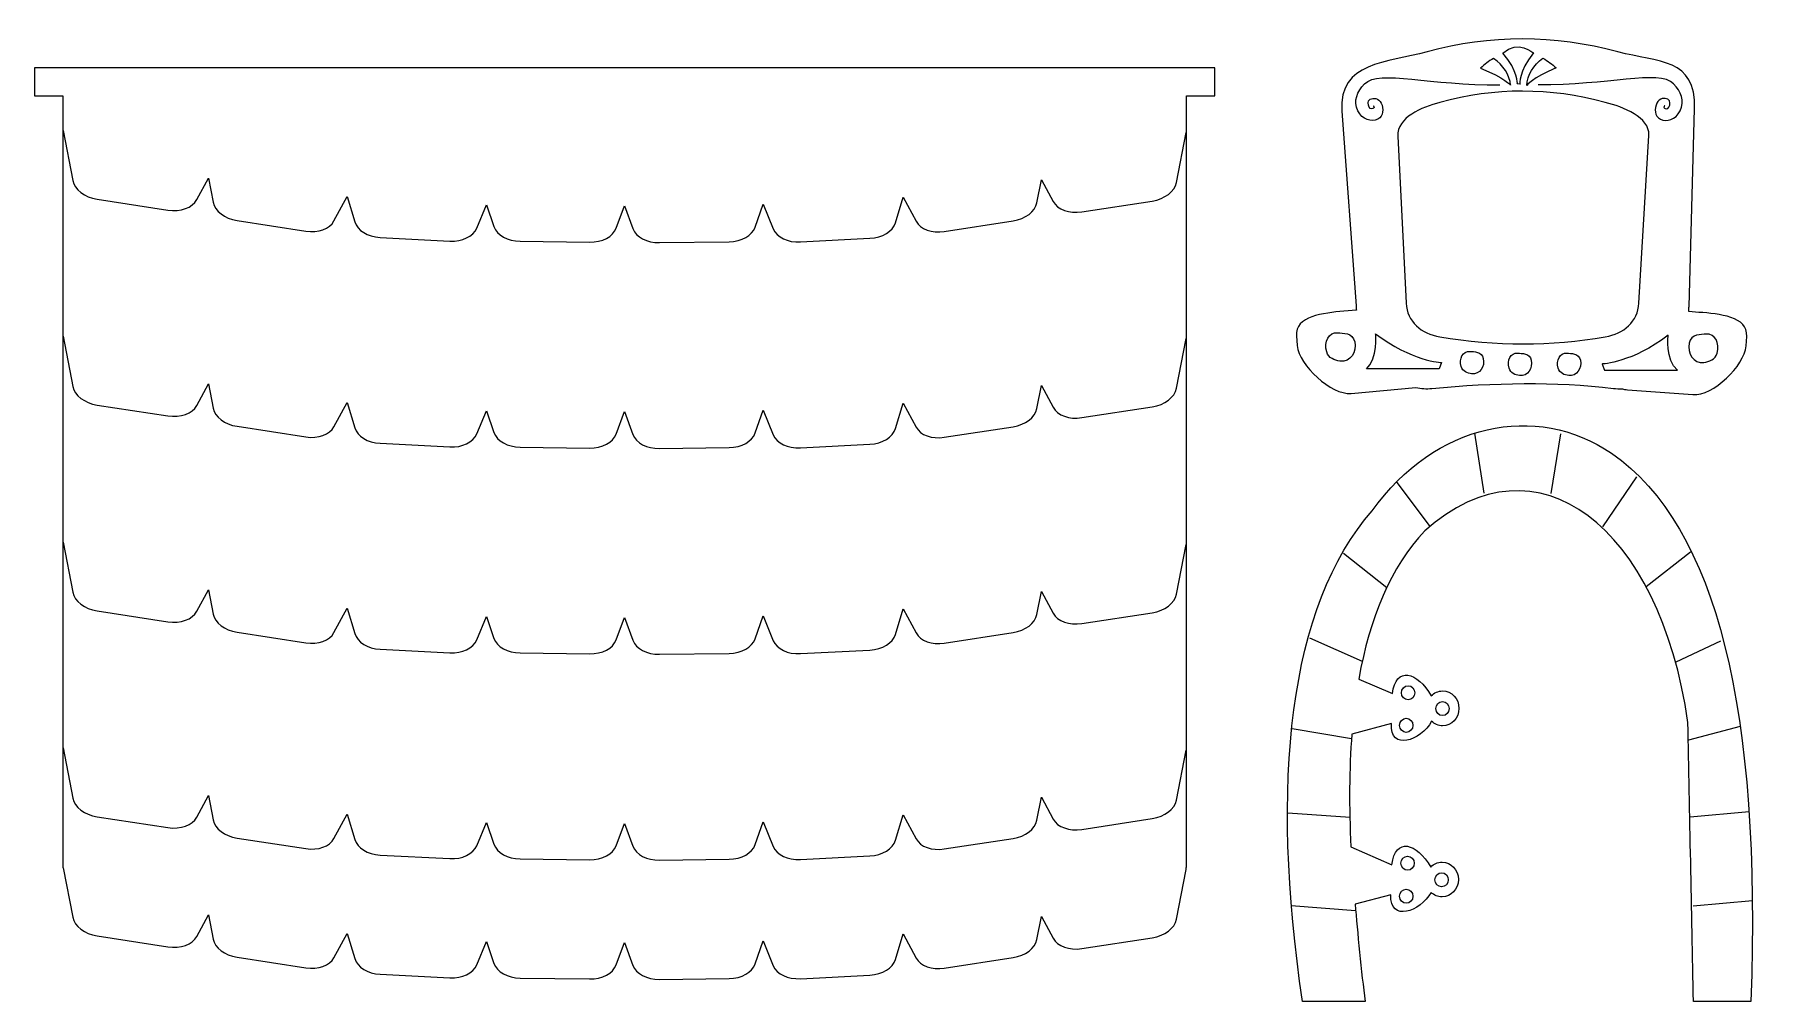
# Model space of a CAD drawing. Header units: centimetres. Extents: x -46.6 to 47.1, y -34.6 to 34.6.
# Drawn here: x 9.96 to 46.83, y -31.41 to -10.76 of the extents above; entities that cross this region are included whole.
import ezdxf

# ---------------------------------------------------------------- set-up
doc = ezdxf.new("R2010")
doc.units = ezdxf.units.CM
doc.header["$MEASUREMENT"] = 0
doc.layers.add('layer 1', color=7, linetype='Continuous')

msp = doc.modelspace()

# ---------------------------------------------------------------- linework, layer by layer
at = {"layer": 'layer 1', "color": 5, "lineweight": 9}
for centre, ratio in [((39.28694, -24.81519), 0.94820691), ((40.02152, -25.15401), 0.94820691), ((39.24815, -25.51097), 0.94827356), ((39.27662, -28.45438), 0.94820691), ((40.00344, -28.80872), 0.94820691), ((39.24818, -29.16048), 0.94820691)]:
    msp.add_ellipse(centre, major_axis=(0, 0.15002), ratio=ratio, dxfattribs=at)
at = {"layer": 'layer 1', "lineweight": 9}
for points, knots in [([(39.69082, -11.13164), (41.0442, -10.76118), (42.41136, -10.7661), (43.7653, -11.13046), (43.7653, -11.13046), (44.6333, -11.36404), (45.43514, -11.25904), (45.40444, -12.34432), (45.40444, -12.34432), (45.40444, -12.34432), (45.28494, -16.5648), (45.28494, -16.5648), (45.28494, -16.5648), (45.28388, -16.60218), (45.28162, -16.6395), (45.2784, -16.67676), (45.2784, -16.67676), (45.2784, -16.67676), (45.4966, -16.69298), (45.4966, -16.69298), (45.4966, -16.69298), (45.9234, -16.72474), (46.5485, -16.77898), (46.51676, -17.20582), (46.51676, -17.20582), (46.51676, -17.20582), (46.50158, -17.41004), (46.50158, -17.41004), (46.50158, -17.41004), (46.46984, -17.83688), (45.79276, -18.48106), (45.366, -18.44932), (45.366, -18.44932), (45.366, -18.44932), (43.97466, -18.34586), (43.97466, -18.34586), (43.97466, -18.34586), (43.9253, -18.3422), (43.88834, -18.3347), (43.86136, -18.32372), (43.86136, -18.32372), (43.79824, -18.32684), (43.73404, -18.32478), (43.66894, -18.31692), (43.66894, -18.31692), (42.42352, -18.1664), (41.12036, -18.19278), (39.79426, -18.3174), (39.79426, -18.3174), (39.67672, -18.32844), (39.56294, -18.32172), (39.45372, -18.29982), (39.45372, -18.29982), (39.45372, -18.29982), (38.07092, -18.42318), (38.07092, -18.42318), (38.07092, -18.42318), (37.64466, -18.4612), (36.95816, -17.82708), (36.92012, -17.40074), (36.92012, -17.40074), (36.92012, -17.40074), (36.90194, -17.19678), (36.90194, -17.19678), (36.90194, -17.19678), (36.8639, -16.77044), (37.48812, -16.707), (37.91444, -16.66896), (37.91444, -16.66896), (37.91444, -16.66896), (38.18326, -16.64498), (38.18326, -16.64498), (38.18326, -16.64498), (38.1799, -16.61518), (38.17714, -16.5853), (38.17498, -16.55538), (38.17498, -16.55538), (38.17498, -16.55538), (37.87548, -12.3952), (37.87548, -12.3952), (37.87548, -12.3952), (37.79944, -11.33856), (38.83176, -11.36676), (39.69082, -11.13164)], [0, 0, 0, 0, 0.04545455, 0.04545455, 0.04545455, 0.04545455, 0.09090909, 0.09090909, 0.09090909, 0.09090909, 0.13636364, 0.13636364, 0.13636364, 0.13636364, 0.18181818, 0.18181818, 0.18181818, 0.18181818, 0.22727273, 0.22727273, 0.22727273, 0.22727273, 0.27272727, 0.27272727, 0.27272727, 0.27272727, 0.31818182, 0.31818182, 0.31818182, 0.31818182, 0.36363636, 0.36363636, 0.36363636, 0.36363636, 0.40909091, 0.40909091, 0.40909091, 0.40909091, 0.45454545, 0.45454545, 0.45454545, 0.45454545, 0.5, 0.5, 0.5, 0.5, 0.54545455, 0.54545455, 0.54545455, 0.54545455, 0.59090909, 0.59090909, 0.59090909, 0.59090909, 0.63636364, 0.63636364, 0.63636364, 0.63636364, 0.68181818, 0.68181818, 0.68181818, 0.68181818, 0.72727273, 0.72727273, 0.72727273, 0.72727273, 0.77272727, 0.77272727, 0.77272727, 0.77272727, 0.81818182, 0.81818182, 0.81818182, 0.81818182, 0.86363636, 0.86363636, 0.86363636, 0.86363636, 0.90909091, 0.90909091, 0.90909091, 0.90909091, 1, 1, 1, 1]), ([(39.96308, -12.20978), (41.14116, -11.88728), (42.31926, -11.8927), (43.49732, -12.20978), (43.49732, -12.20978), (43.87914, -12.31252), (44.44894, -12.51874), (44.42584, -12.91372), (44.42584, -12.91372), (44.42584, -12.91372), (44.21616, -16.497), (44.21616, -16.497), (44.21616, -16.497), (44.19308, -16.892), (43.88754, -17.15058), (43.49732, -17.21654), (43.49732, -17.21654), (42.33902, -17.41236), (41.16128, -17.41574), (39.96308, -17.21654), (39.96308, -17.21654), (39.5727, -17.15166), (39.26414, -16.89222), (39.24426, -16.497), (39.24426, -16.497), (39.24426, -16.497), (39.06454, -12.92934), (39.06454, -12.92934), (39.06454, -12.92934), (39.0447, -12.53412), (39.58174, -12.31414), (39.96308, -12.20978)], [0, 0, 0, 0, 0.11111111, 0.11111111, 0.11111111, 0.11111111, 0.22222222, 0.22222222, 0.22222222, 0.22222222, 0.33333333, 0.33333333, 0.33333333, 0.33333333, 0.44444444, 0.44444444, 0.44444444, 0.44444444, 0.55555556, 0.55555556, 0.55555556, 0.55555556, 0.66666667, 0.66666667, 0.66666667, 0.66666667, 0.77777778, 0.77777778, 0.77777778, 0.77777778, 1, 1, 1, 1]), ([(37.0333, -31.40623), (37.0333, -31.40623), (38.37216, -31.40622), (38.37216, -31.40622), (38.37216, -31.40622), (38.2865, -30.79822), (38.20732, -29.90183), (38.15426, -29.32915), (38.15426, -29.32915), (38.15426, -29.32915), (38.91879, -29.12796), (38.91879, -29.12796), (38.91879, -29.12796), (38.88826, -29.71998), (39.54851, -29.496), (39.77686, -29.07652), (39.77686, -29.07652), (39.83902, -29.13738), (39.92188, -29.17452), (40.01288, -29.17452), (40.01288, -29.17452), (40.20572, -29.17452), (40.36206, -29.00776), (40.36206, -28.80206), (40.36206, -28.80206), (40.36206, -28.59636), (40.20572, -28.4296), (40.01288, -28.4296), (40.01288, -28.4296), (39.91802, -28.4296), (39.832, -28.46998), (39.76906, -28.53547), (39.76906, -28.53547), (39.47468, -28.0186), (39.01376, -27.89062), (38.93948, -28.48652), (38.93948, -28.48652), (38.93948, -28.48652), (38.06655, -28.10734), (38.06655, -28.10734), (38.06655, -28.10734), (38.02434, -27.25062), (38.02864, -26.44422), (38.08729, -25.69666), (38.08729, -25.69666), (38.08729, -25.69666), (38.93, -25.4749), (38.93, -25.4749), (38.93, -25.4749), (38.89948, -26.0669), (39.55972, -25.84292), (39.78808, -25.42346), (39.78808, -25.42346), (39.85025, -25.4843), (39.93308, -25.52144), (40.0241, -25.52144), (40.0241, -25.52144), (40.21694, -25.52144), (40.37326, -25.35468), (40.37326, -25.14897), (40.37326, -25.14897), (40.37326, -24.94327), (40.21694, -24.77654), (40.0241, -24.77654), (40.0241, -24.77654), (39.92924, -24.77654), (39.8432, -24.8169), (39.78028, -24.8824), (39.78028, -24.8824), (39.4859, -24.36554), (39.02499, -24.23756), (38.95071, -24.83344), (38.95071, -24.83344), (38.95071, -24.83344), (38.23381, -24.52206), (38.23381, -24.52206), (38.23381, -24.52206), (38.46614, -23.211), (38.91632, -22.13575), (39.6407, -21.35744), (39.6407, -21.35744), (42.04017, -19.22208), (44.66798, -21.27375), (45.26097, -25.44836), (45.26097, -25.44836), (45.29746, -27.35745), (45.34277, -29.49716), (45.37926, -31.40626), (45.37926, -31.40626), (45.78832, -31.40623), (46.19736, -31.40623), (46.60642, -31.40622), (46.60642, -31.40622), (46.83125, -25.23438), (45.89364, -21.27097), (43.63236, -19.70245), (43.63236, -19.70245), (42.0232, -18.60364), (39.8524, -19.05332), (38.52304, -20.92974), (38.52304, -20.92974), (36.73674, -22.95056), (36.3379, -26.75727), (37.0333, -31.40623)], [0, 0, 0, 0, 0.03703704, 0.03703704, 0.03703704, 0.03703704, 0.07407407, 0.07407407, 0.07407407, 0.07407407, 0.11111111, 0.11111111, 0.11111111, 0.11111111, 0.14814815, 0.14814815, 0.14814815, 0.14814815, 0.18518519, 0.18518519, 0.18518519, 0.18518519, 0.22222222, 0.22222222, 0.22222222, 0.22222222, 0.25925926, 0.25925926, 0.25925926, 0.25925926, 0.2962963, 0.2962963, 0.2962963, 0.2962963, 0.33333333, 0.33333333, 0.33333333, 0.33333333, 0.37037037, 0.37037037, 0.37037037, 0.37037037, 0.40740741, 0.40740741, 0.40740741, 0.40740741, 0.44444444, 0.44444444, 0.44444444, 0.44444444, 0.48148148, 0.48148148, 0.48148148, 0.48148148, 0.51851852, 0.51851852, 0.51851852, 0.51851852, 0.55555556, 0.55555556, 0.55555556, 0.55555556, 0.59259259, 0.59259259, 0.59259259, 0.59259259, 0.62962963, 0.62962963, 0.62962963, 0.62962963, 0.66666667, 0.66666667, 0.66666667, 0.66666667, 0.7037037, 0.7037037, 0.7037037, 0.7037037, 0.74074074, 0.74074074, 0.74074074, 0.74074074, 0.77777778, 0.77777778, 0.77777778, 0.77777778, 0.81481481, 0.81481481, 0.81481481, 0.81481481, 0.85185185, 0.85185185, 0.85185185, 0.85185185, 0.88888889, 0.88888889, 0.88888889, 0.88888889, 0.92592593, 0.92592593, 0.92592593, 0.92592593, 1, 1, 1, 1])]:
    msp.add_open_spline(points, degree=3, knots=knots, dxfattribs=at)
at = {"layer": 'layer 1', "color": 5, "lineweight": 9}
for points, knots in [([(41.3103, -11.156), (41.64193, -11.54941), (41.61876, -11.81078), (41.61876, -11.81078), (41.61876, -11.81078), (41.61876, -11.81078), (41.67604, -11.81766), (41.67604, -11.81766), (41.67604, -11.81766), (41.67604, -11.81766), (41.64314, -11.55432), (41.96174, -11.1545), (41.96174, -11.1545), (41.96167, -11.15445), (41.63441, -10.86168), (41.3103, -11.156)], [0, 0, 0, 0, 0.2, 0.2, 0.2, 0.2, 0.4, 0.4, 0.4, 0.4, 0.6, 0.6, 0.6, 0.6, 1, 1, 1, 1]), ([(40.83457, -11.47806), (40.92307, -11.40568), (41.00291, -11.32648), (41.11235, -11.27065), (41.11235, -11.27065), (41.31983, -11.40998), (41.45399, -11.63296), (41.47621, -11.84441), (41.47621, -11.84441), (41.47615, -11.84436), (41.35441, -11.69029), (40.83457, -11.47806)], [0, 0, 0, 0, 0.25, 0.25, 0.25, 0.25, 0.5, 0.5, 0.5, 0.5, 1, 1, 1, 1]), ([(42.44895, -11.46973), (42.35796, -11.39901), (42.27551, -11.32156), (42.16445, -11.26786), (42.16445, -11.26786), (41.9614, -11.41112), (41.83484, -11.63669), (41.81966, -11.8486), (41.81966, -11.8486), (41.81966, -11.8486), (41.93636, -11.69205), (42.44895, -11.46973)], [0, 0, 0, 0, 0.25, 0.25, 0.25, 0.25, 0.5, 0.5, 0.5, 0.5, 1, 1, 1, 1]), ([(38.5432, -12.2834), (38.53985, -12.27638), (38.58477, -12.31837), (38.55177, -12.33425), (38.55177, -12.33425), (38.53512, -12.34222), (38.48346, -12.37179), (38.45496, -12.31246), (38.45496, -12.31246), (38.43291, -12.26656), (38.40894, -12.1763), (38.48048, -12.14193), (38.48048, -12.14193), (38.54561, -12.11064), (38.6568, -12.1131), (38.71193, -12.22786), (38.71193, -12.22786), (38.76676, -12.34199), (38.7655, -12.50652), (38.63825, -12.56766), (38.63825, -12.56766), (38.50455, -12.63188), (38.30916, -12.58417), (38.21636, -12.391), (38.21636, -12.391), (38.11517, -12.18037), (38.19773, -11.97465), (38.35814, -11.81181), (38.35814, -11.81181), (38.66691, -11.49839), (39.77308, -11.85378), (41.24553, -11.83527)], [0, 0, 0, 0, 0.11111111, 0.11111111, 0.11111111, 0.11111111, 0.22222222, 0.22222222, 0.22222222, 0.22222222, 0.33333333, 0.33333333, 0.33333333, 0.33333333, 0.44444444, 0.44444444, 0.44444444, 0.44444444, 0.55555556, 0.55555556, 0.55555556, 0.55555556, 0.66666667, 0.66666667, 0.66666667, 0.66666667, 0.77777778, 0.77777778, 0.77777778, 0.77777778, 1, 1, 1, 1]), ([(44.76784, -12.2834), (44.77119, -12.27638), (44.72628, -12.31837), (44.75928, -12.33425), (44.75928, -12.33425), (44.77592, -12.34222), (44.82758, -12.37179), (44.85608, -12.31246), (44.85608, -12.31246), (44.87813, -12.26656), (44.9021, -12.1763), (44.83057, -12.14193), (44.83057, -12.14193), (44.76543, -12.11064), (44.65424, -12.1131), (44.59911, -12.22786), (44.59911, -12.22786), (44.54428, -12.34199), (44.54554, -12.50652), (44.6728, -12.56766), (44.6728, -12.56766), (44.80649, -12.63188), (45.00188, -12.58417), (45.09468, -12.391), (45.09468, -12.391), (45.19587, -12.18037), (45.11331, -11.97465), (44.9529, -11.81181), (44.9529, -11.81181), (44.64413, -11.49839), (43.53797, -11.85378), (42.06551, -11.83527)], [0, 0, 0, 0, 0.11111111, 0.11111111, 0.11111111, 0.11111111, 0.22222222, 0.22222222, 0.22222222, 0.22222222, 0.33333333, 0.33333333, 0.33333333, 0.33333333, 0.44444444, 0.44444444, 0.44444444, 0.44444444, 0.55555556, 0.55555556, 0.55555556, 0.55555556, 0.66666667, 0.66666667, 0.66666667, 0.66666667, 0.77777778, 0.77777778, 0.77777778, 0.77777778, 1, 1, 1, 1]), ([(10.57232, -12.80866), (10.57232, -12.80866), (10.77854, -13.8779), (10.77854, -13.8779), (10.77854, -13.8779), (10.8161, -14.07266), (11.0278, -14.23382), (11.30142, -14.27596), (11.30142, -14.27596), (11.30142, -14.27596), (12.80798, -14.50802), (12.80798, -14.50802), (12.80798, -14.50802), (13.0816, -14.55016), (13.33196, -14.4602), (13.42642, -14.28576), (13.42642, -14.28576), (13.42642, -14.28576), (13.6752, -13.82624), (13.6752, -13.82624), (13.6752, -13.82624), (13.6752, -13.82624), (13.77492, -14.34326), (13.77492, -14.34326), (13.77492, -14.34326), (13.8115, -14.53296), (14.01768, -14.68992), (14.28418, -14.73096), (14.28418, -14.73096), (14.28418, -14.73096), (15.75154, -14.957), (15.75154, -14.957), (15.75154, -14.957), (16.01804, -14.99804), (16.26186, -14.91042), (16.35386, -14.74054), (16.35386, -14.74054), (16.35386, -14.74054), (16.63486, -14.2215), (16.63486, -14.2215), (16.63486, -14.2215), (16.63486, -14.2215), (16.79656, -14.75986), (16.79656, -14.75986), (16.79656, -14.75986), (16.85212, -14.9449), (17.07312, -15.0802), (17.3424, -15.09412), (17.3424, -15.09412), (17.3424, -15.09412), (18.82508, -15.17068), (18.82508, -15.17068), (18.82508, -15.17068), (19.09438, -15.18458), (19.3281, -15.07278), (19.40246, -14.89444), (19.40246, -14.89444), (19.40246, -14.89444), (19.60974, -14.39726), (19.60974, -14.39726), (19.60974, -14.39726), (19.60974, -14.39726), (19.76962, -14.86286), (19.76962, -14.86286), (19.76962, -14.86286), (19.83236, -15.04558), (20.05846, -15.17218), (20.32808, -15.17556), (20.32808, -15.17556), (20.32808, -15.17556), (21.81262, -15.19424), (21.81262, -15.19424), (21.81262, -15.19424), (22.08226, -15.19762), (22.31144, -15.07678), (22.37878, -14.8957), (22.37878, -14.8957), (22.37878, -14.8957), (22.55642, -14.41796), (22.55642, -14.41796), (22.55642, -14.41796), (22.55642, -14.41796), (22.73756, -14.90522), (22.73756, -14.90522), (22.73756, -14.90522), (22.80492, -15.0863), (23.0341, -15.20714), (23.30374, -15.20376), (23.30374, -15.20376), (23.30374, -15.20376), (24.78828, -15.18508), (24.78828, -15.18508), (24.78828, -15.18508), (25.0579, -15.1817), (25.28402, -15.0551), (25.34674, -14.87238), (25.34674, -14.87238), (25.34674, -14.87238), (25.51432, -14.38438), (25.51432, -14.38438), (25.51432, -14.38438), (25.51432, -14.38438), (25.73454, -14.91258), (25.73454, -14.91258), (25.73454, -14.91258), (25.80888, -15.09092), (26.04262, -15.20272), (26.3119, -15.18882), (26.3119, -15.18882), (26.3119, -15.18882), (27.79456, -15.11224), (27.79456, -15.11224), (27.79456, -15.11224), (28.06388, -15.09836), (28.28486, -14.96302), (28.34044, -14.778), (28.34044, -14.778), (28.34044, -14.778), (28.50404, -14.23322), (28.50404, -14.23322), (28.50404, -14.23322), (28.50404, -14.23322), (28.7831, -14.74866), (28.7831, -14.74866), (28.7831, -14.74866), (28.87512, -14.91858), (29.11892, -15.00618), (29.38544, -14.96514), (29.38544, -14.96514), (29.38544, -14.96514), (30.8528, -14.73912), (30.8528, -14.73912), (30.8528, -14.73912), (31.1193, -14.69806), (31.32548, -14.5411), (31.36208, -14.3514), (31.36208, -14.3514), (31.36208, -14.3514), (31.45654, -13.86158), (31.45654, -13.86158), (31.45654, -13.86158), (31.45654, -13.86158), (31.70752, -14.32518), (31.70752, -14.32518), (31.70752, -14.32518), (31.80146, -14.49866), (32.05046, -14.58812), (32.32256, -14.5462), (32.32256, -14.5462), (32.32256, -14.5462), (33.82092, -14.31542), (33.82092, -14.31542), (33.82092, -14.31542), (34.09304, -14.27348), (34.30358, -14.11324), (34.34092, -13.91954), (34.34092, -13.91954), (34.34092, -13.91954), (34.546, -12.85614), (34.546, -12.85614)], [0, 0, 0, 0, 0.02439024, 0.02439024, 0.02439024, 0.02439024, 0.04878049, 0.04878049, 0.04878049, 0.04878049, 0.07317073, 0.07317073, 0.07317073, 0.07317073, 0.09756098, 0.09756098, 0.09756098, 0.09756098, 0.12195122, 0.12195122, 0.12195122, 0.12195122, 0.14634146, 0.14634146, 0.14634146, 0.14634146, 0.17073171, 0.17073171, 0.17073171, 0.17073171, 0.19512195, 0.19512195, 0.19512195, 0.19512195, 0.2195122, 0.2195122, 0.2195122, 0.2195122, 0.24390244, 0.24390244, 0.24390244, 0.24390244, 0.26829268, 0.26829268, 0.26829268, 0.26829268, 0.29268293, 0.29268293, 0.29268293, 0.29268293, 0.31707317, 0.31707317, 0.31707317, 0.31707317, 0.34146341, 0.34146341, 0.34146341, 0.34146341, 0.36585366, 0.36585366, 0.36585366, 0.36585366, 0.3902439, 0.3902439, 0.3902439, 0.3902439, 0.41463415, 0.41463415, 0.41463415, 0.41463415, 0.43902439, 0.43902439, 0.43902439, 0.43902439, 0.46341463, 0.46341463, 0.46341463, 0.46341463, 0.48780488, 0.48780488, 0.48780488, 0.48780488, 0.51219512, 0.51219512, 0.51219512, 0.51219512, 0.53658537, 0.53658537, 0.53658537, 0.53658537, 0.56097561, 0.56097561, 0.56097561, 0.56097561, 0.58536585, 0.58536585, 0.58536585, 0.58536585, 0.6097561, 0.6097561, 0.6097561, 0.6097561, 0.63414634, 0.63414634, 0.63414634, 0.63414634, 0.65853659, 0.65853659, 0.65853659, 0.65853659, 0.68292683, 0.68292683, 0.68292683, 0.68292683, 0.70731707, 0.70731707, 0.70731707, 0.70731707, 0.73170732, 0.73170732, 0.73170732, 0.73170732, 0.75609756, 0.75609756, 0.75609756, 0.75609756, 0.7804878, 0.7804878, 0.7804878, 0.7804878, 0.80487805, 0.80487805, 0.80487805, 0.80487805, 0.82926829, 0.82926829, 0.82926829, 0.82926829, 0.85365854, 0.85365854, 0.85365854, 0.85365854, 0.87804878, 0.87804878, 0.87804878, 0.87804878, 0.90243902, 0.90243902, 0.90243902, 0.90243902, 0.92682927, 0.92682927, 0.92682927, 0.92682927, 0.95121951, 0.95121951, 0.95121951, 0.95121951, 1, 1, 1, 1]), ([(10.57232, -17.20384), (10.57232, -17.20384), (10.77854, -18.27308), (10.77854, -18.27308), (10.77854, -18.27308), (10.8161, -18.46784), (11.0278, -18.629), (11.30142, -18.67114), (11.30142, -18.67114), (11.30142, -18.67114), (12.80798, -18.9032), (12.80798, -18.9032), (12.80798, -18.9032), (13.0816, -18.94534), (13.33196, -18.85538), (13.42642, -18.68094), (13.42642, -18.68094), (13.42642, -18.68094), (13.6752, -18.22142), (13.6752, -18.22142), (13.6752, -18.22142), (13.6752, -18.22142), (13.77492, -18.73844), (13.77492, -18.73844), (13.77492, -18.73844), (13.8115, -18.92814), (14.01768, -19.0851), (14.28418, -19.12614), (14.28418, -19.12614), (14.28418, -19.12614), (15.75154, -19.35218), (15.75154, -19.35218), (15.75154, -19.35218), (16.01804, -19.39322), (16.26186, -19.3056), (16.35386, -19.13572), (16.35386, -19.13572), (16.35386, -19.13572), (16.63486, -18.61668), (16.63486, -18.61668), (16.63486, -18.61668), (16.63486, -18.61668), (16.79656, -19.15504), (16.79656, -19.15504), (16.79656, -19.15504), (16.85212, -19.34008), (17.07312, -19.47538), (17.3424, -19.4893), (17.3424, -19.4893), (17.3424, -19.4893), (18.82508, -19.56586), (18.82508, -19.56586), (18.82508, -19.56586), (19.09438, -19.57976), (19.3281, -19.46796), (19.40246, -19.28962), (19.40246, -19.28962), (19.40246, -19.28962), (19.60974, -18.79244), (19.60974, -18.79244), (19.60974, -18.79244), (19.60974, -18.79244), (19.76962, -19.25804), (19.76962, -19.25804), (19.76962, -19.25804), (19.83236, -19.44076), (20.05846, -19.56736), (20.32808, -19.57074), (20.32808, -19.57074), (20.32808, -19.57074), (21.81262, -19.58942), (21.81262, -19.58942), (21.81262, -19.58942), (22.08226, -19.5928), (22.31144, -19.47196), (22.37878, -19.29088), (22.37878, -19.29088), (22.37878, -19.29088), (22.55642, -18.81314), (22.55642, -18.81314), (22.55642, -18.81314), (22.55642, -18.81314), (22.73756, -19.3004), (22.73756, -19.3004), (22.73756, -19.3004), (22.80492, -19.48148), (23.0341, -19.60232), (23.30374, -19.59894), (23.30374, -19.59894), (23.30374, -19.59894), (24.78828, -19.58026), (24.78828, -19.58026), (24.78828, -19.58026), (25.0579, -19.57688), (25.28402, -19.45028), (25.34674, -19.26756), (25.34674, -19.26756), (25.34674, -19.26756), (25.51432, -18.77956), (25.51432, -18.77956), (25.51432, -18.77956), (25.51432, -18.77956), (25.73454, -19.30776), (25.73454, -19.30776), (25.73454, -19.30776), (25.80888, -19.4861), (26.04262, -19.5979), (26.3119, -19.584), (26.3119, -19.584), (26.3119, -19.584), (27.79456, -19.50742), (27.79456, -19.50742), (27.79456, -19.50742), (28.06388, -19.49354), (28.28486, -19.3582), (28.34044, -19.17318), (28.34044, -19.17318), (28.34044, -19.17318), (28.50404, -18.6284), (28.50404, -18.6284), (28.50404, -18.6284), (28.50404, -18.6284), (28.7831, -19.14384), (28.7831, -19.14384), (28.7831, -19.14384), (28.87512, -19.31376), (29.11892, -19.40136), (29.38544, -19.36032), (29.38544, -19.36032), (29.38544, -19.36032), (30.8528, -19.1343), (30.8528, -19.1343), (30.8528, -19.1343), (31.1193, -19.09324), (31.32548, -18.93628), (31.36208, -18.74658), (31.36208, -18.74658), (31.36208, -18.74658), (31.45654, -18.25676), (31.45654, -18.25676), (31.45654, -18.25676), (31.45654, -18.25676), (31.70752, -18.72036), (31.70752, -18.72036), (31.70752, -18.72036), (31.80146, -18.89384), (32.05046, -18.9833), (32.32256, -18.94138), (32.32256, -18.94138), (32.32256, -18.94138), (33.82092, -18.7106), (33.82092, -18.7106), (33.82092, -18.7106), (34.09304, -18.66866), (34.30358, -18.50842), (34.34092, -18.31472), (34.34092, -18.31472), (34.34092, -18.31472), (34.546, -17.25132), (34.546, -17.25132)], [0, 0, 0, 0, 0.02439024, 0.02439024, 0.02439024, 0.02439024, 0.04878049, 0.04878049, 0.04878049, 0.04878049, 0.07317073, 0.07317073, 0.07317073, 0.07317073, 0.09756098, 0.09756098, 0.09756098, 0.09756098, 0.12195122, 0.12195122, 0.12195122, 0.12195122, 0.14634146, 0.14634146, 0.14634146, 0.14634146, 0.17073171, 0.17073171, 0.17073171, 0.17073171, 0.19512195, 0.19512195, 0.19512195, 0.19512195, 0.2195122, 0.2195122, 0.2195122, 0.2195122, 0.24390244, 0.24390244, 0.24390244, 0.24390244, 0.26829268, 0.26829268, 0.26829268, 0.26829268, 0.29268293, 0.29268293, 0.29268293, 0.29268293, 0.31707317, 0.31707317, 0.31707317, 0.31707317, 0.34146341, 0.34146341, 0.34146341, 0.34146341, 0.36585366, 0.36585366, 0.36585366, 0.36585366, 0.3902439, 0.3902439, 0.3902439, 0.3902439, 0.41463415, 0.41463415, 0.41463415, 0.41463415, 0.43902439, 0.43902439, 0.43902439, 0.43902439, 0.46341463, 0.46341463, 0.46341463, 0.46341463, 0.48780488, 0.48780488, 0.48780488, 0.48780488, 0.51219512, 0.51219512, 0.51219512, 0.51219512, 0.53658537, 0.53658537, 0.53658537, 0.53658537, 0.56097561, 0.56097561, 0.56097561, 0.56097561, 0.58536585, 0.58536585, 0.58536585, 0.58536585, 0.6097561, 0.6097561, 0.6097561, 0.6097561, 0.63414634, 0.63414634, 0.63414634, 0.63414634, 0.65853659, 0.65853659, 0.65853659, 0.65853659, 0.68292683, 0.68292683, 0.68292683, 0.68292683, 0.70731707, 0.70731707, 0.70731707, 0.70731707, 0.73170732, 0.73170732, 0.73170732, 0.73170732, 0.75609756, 0.75609756, 0.75609756, 0.75609756, 0.7804878, 0.7804878, 0.7804878, 0.7804878, 0.80487805, 0.80487805, 0.80487805, 0.80487805, 0.82926829, 0.82926829, 0.82926829, 0.82926829, 0.85365854, 0.85365854, 0.85365854, 0.85365854, 0.87804878, 0.87804878, 0.87804878, 0.87804878, 0.90243902, 0.90243902, 0.90243902, 0.90243902, 0.92682927, 0.92682927, 0.92682927, 0.92682927, 0.95121951, 0.95121951, 0.95121951, 0.95121951, 1, 1, 1, 1]), ([(37.83286, -17.73366), (38.05762, -17.75951), (38.19399, -17.54051), (38.14743, -17.31959), (38.14743, -17.31959), (38.10568, -17.12369), (37.89445, -17.13739), (37.78262, -17.12774), (37.78262, -17.12774), (37.59534, -17.11188), (37.48635, -17.32442), (37.54891, -17.53478), (37.54891, -17.53478), (37.58925, -17.67196), (37.71895, -17.72031), (37.83286, -17.73366)], [0, 0, 0, 0, 0.2, 0.2, 0.2, 0.2, 0.4, 0.4, 0.4, 0.4, 0.6, 0.6, 0.6, 0.6, 1, 1, 1, 1]), ([(40.00231, -17.76634), (40.00231, -17.76634), (39.35551, -17.73716), (38.5935, -17.15023), (38.5935, -17.15023), (38.59329, -17.15036), (38.6545, -17.67557), (38.39751, -17.90121), (38.39751, -17.90121), (38.39751, -17.90121), (39.95114, -17.89741), (39.95114, -17.89741), (39.95114, -17.89741), (39.95114, -17.89741), (40.00231, -17.76634), (40.00231, -17.76634)], [0, 0, 0, 0, 0.2, 0.2, 0.2, 0.2, 0.4, 0.4, 0.4, 0.4, 0.6, 0.6, 0.6, 0.6, 1, 1, 1, 1]), ([(43.43219, -17.7958), (43.43219, -17.7958), (44.07899, -17.76662), (44.841, -17.17969), (44.841, -17.17969), (44.84121, -17.17982), (44.78001, -17.70503), (45.037, -17.93067), (45.037, -17.93067), (45.037, -17.93067), (43.48336, -17.92687), (43.48336, -17.92687), (43.48336, -17.92687), (43.48336, -17.92687), (43.43219, -17.7958), (43.43219, -17.7958)], [0, 0, 0, 0, 0.2, 0.2, 0.2, 0.2, 0.4, 0.4, 0.4, 0.4, 0.6, 0.6, 0.6, 0.6, 1, 1, 1, 1]), ([(45.60164, -17.76312), (45.37689, -17.78897), (45.24051, -17.56997), (45.28707, -17.34905), (45.28707, -17.34905), (45.32882, -17.15315), (45.54005, -17.16685), (45.65188, -17.1572), (45.65188, -17.1572), (45.83916, -17.14134), (45.94816, -17.35388), (45.88559, -17.56424), (45.88559, -17.56424), (45.84525, -17.70142), (45.71555, -17.74977), (45.60164, -17.76312)], [0, 0, 0, 0, 0.2, 0.2, 0.2, 0.2, 0.4, 0.4, 0.4, 0.4, 0.6, 0.6, 0.6, 0.6, 1, 1, 1, 1]), ([(40.64409, -18.00556), (40.822, -18.02602), (40.92994, -17.85267), (40.89309, -17.6778), (40.89309, -17.6778), (40.86004, -17.52274), (40.69285, -17.53358), (40.60433, -17.52594), (40.60433, -17.52594), (40.45609, -17.51339), (40.36981, -17.68162), (40.41934, -17.84814), (40.41934, -17.84814), (40.45127, -17.95672), (40.55393, -17.99499), (40.64409, -18.00556)], [0, 0, 0, 0, 0.2, 0.2, 0.2, 0.2, 0.4, 0.4, 0.4, 0.4, 0.6, 0.6, 0.6, 0.6, 1, 1, 1, 1]), ([(41.66617, -18.04252), (41.84408, -18.06298), (41.95202, -17.88963), (41.91517, -17.71476), (41.91517, -17.71476), (41.88212, -17.5597), (41.71493, -17.57054), (41.62641, -17.5629), (41.62641, -17.5629), (41.47817, -17.55035), (41.39189, -17.71858), (41.44142, -17.8851), (41.44142, -17.8851), (41.47335, -17.99368), (41.57601, -18.03195), (41.66617, -18.04252)], [0, 0, 0, 0, 0.2, 0.2, 0.2, 0.2, 0.4, 0.4, 0.4, 0.4, 0.6, 0.6, 0.6, 0.6, 1, 1, 1, 1]), ([(42.71569, -18.04252), (42.8936, -18.06298), (43.00154, -17.88963), (42.96469, -17.71476), (42.96469, -17.71476), (42.93164, -17.5597), (42.76445, -17.57054), (42.67593, -17.5629), (42.67593, -17.5629), (42.52769, -17.55035), (42.44141, -17.71858), (42.49094, -17.8851), (42.49094, -17.8851), (42.52287, -17.99368), (42.62553, -18.03195), (42.71569, -18.04252)], [0, 0, 0, 0, 0.2, 0.2, 0.2, 0.2, 0.4, 0.4, 0.4, 0.4, 0.6, 0.6, 0.6, 0.6, 1, 1, 1, 1]), ([(10.57232, -21.59902), (10.57232, -21.59902), (10.77854, -22.66826), (10.77854, -22.66826), (10.77854, -22.66826), (10.8161, -22.86302), (11.0278, -23.02418), (11.30142, -23.06632), (11.30142, -23.06632), (11.30142, -23.06632), (12.80798, -23.29838), (12.80798, -23.29838), (12.80798, -23.29838), (13.0816, -23.34052), (13.33196, -23.25056), (13.42642, -23.07612), (13.42642, -23.07612), (13.42642, -23.07612), (13.6752, -22.6166), (13.6752, -22.6166), (13.6752, -22.6166), (13.6752, -22.6166), (13.77492, -23.13362), (13.77492, -23.13362), (13.77492, -23.13362), (13.8115, -23.32332), (14.01768, -23.48028), (14.28418, -23.52132), (14.28418, -23.52132), (14.28418, -23.52132), (15.75154, -23.74736), (15.75154, -23.74736), (15.75154, -23.74736), (16.01804, -23.7884), (16.26186, -23.70078), (16.35386, -23.5309), (16.35386, -23.5309), (16.35386, -23.5309), (16.63486, -23.01186), (16.63486, -23.01186), (16.63486, -23.01186), (16.63486, -23.01186), (16.79656, -23.55022), (16.79656, -23.55022), (16.79656, -23.55022), (16.85212, -23.73526), (17.07312, -23.87056), (17.3424, -23.88448), (17.3424, -23.88448), (17.3424, -23.88448), (18.82508, -23.96104), (18.82508, -23.96104), (18.82508, -23.96104), (19.09438, -23.97494), (19.3281, -23.86314), (19.40246, -23.6848), (19.40246, -23.6848), (19.40246, -23.6848), (19.60974, -23.18762), (19.60974, -23.18762), (19.60974, -23.18762), (19.60974, -23.18762), (19.76962, -23.65322), (19.76962, -23.65322), (19.76962, -23.65322), (19.83236, -23.83594), (20.05846, -23.96254), (20.32808, -23.96592), (20.32808, -23.96592), (20.32808, -23.96592), (21.81262, -23.9846), (21.81262, -23.9846), (21.81262, -23.9846), (22.08226, -23.98798), (22.31144, -23.86714), (22.37878, -23.68606), (22.37878, -23.68606), (22.37878, -23.68606), (22.55642, -23.20832), (22.55642, -23.20832), (22.55642, -23.20832), (22.55642, -23.20832), (22.73756, -23.69558), (22.73756, -23.69558), (22.73756, -23.69558), (22.80492, -23.87666), (23.0341, -23.9975), (23.30374, -23.99412), (23.30374, -23.99412), (23.30374, -23.99412), (24.78828, -23.97544), (24.78828, -23.97544), (24.78828, -23.97544), (25.0579, -23.97206), (25.28402, -23.84546), (25.34674, -23.66274), (25.34674, -23.66274), (25.34674, -23.66274), (25.51432, -23.17474), (25.51432, -23.17474), (25.51432, -23.17474), (25.51432, -23.17474), (25.73454, -23.70294), (25.73454, -23.70294), (25.73454, -23.70294), (25.80888, -23.88128), (26.04262, -23.99308), (26.3119, -23.97918), (26.3119, -23.97918), (26.3119, -23.97918), (27.79456, -23.9026), (27.79456, -23.9026), (27.79456, -23.9026), (28.06388, -23.88872), (28.28486, -23.75338), (28.34044, -23.56836), (28.34044, -23.56836), (28.34044, -23.56836), (28.50404, -23.02358), (28.50404, -23.02358), (28.50404, -23.02358), (28.50404, -23.02358), (28.7831, -23.53902), (28.7831, -23.53902), (28.7831, -23.53902), (28.87512, -23.70894), (29.11892, -23.79654), (29.38544, -23.7555), (29.38544, -23.7555), (29.38544, -23.7555), (30.8528, -23.52948), (30.8528, -23.52948), (30.8528, -23.52948), (31.1193, -23.48842), (31.32548, -23.33146), (31.36208, -23.14176), (31.36208, -23.14176), (31.36208, -23.14176), (31.45654, -22.65194), (31.45654, -22.65194), (31.45654, -22.65194), (31.45654, -22.65194), (31.70752, -23.11554), (31.70752, -23.11554), (31.70752, -23.11554), (31.80146, -23.28902), (32.05046, -23.37848), (32.32256, -23.33656), (32.32256, -23.33656), (32.32256, -23.33656), (33.82092, -23.10578), (33.82092, -23.10578), (33.82092, -23.10578), (34.09304, -23.06384), (34.30358, -22.9036), (34.34092, -22.7099), (34.34092, -22.7099), (34.34092, -22.7099), (34.546, -21.6465), (34.546, -21.6465)], [0, 0, 0, 0, 0.02439024, 0.02439024, 0.02439024, 0.02439024, 0.04878049, 0.04878049, 0.04878049, 0.04878049, 0.07317073, 0.07317073, 0.07317073, 0.07317073, 0.09756098, 0.09756098, 0.09756098, 0.09756098, 0.12195122, 0.12195122, 0.12195122, 0.12195122, 0.14634146, 0.14634146, 0.14634146, 0.14634146, 0.17073171, 0.17073171, 0.17073171, 0.17073171, 0.19512195, 0.19512195, 0.19512195, 0.19512195, 0.2195122, 0.2195122, 0.2195122, 0.2195122, 0.24390244, 0.24390244, 0.24390244, 0.24390244, 0.26829268, 0.26829268, 0.26829268, 0.26829268, 0.29268293, 0.29268293, 0.29268293, 0.29268293, 0.31707317, 0.31707317, 0.31707317, 0.31707317, 0.34146341, 0.34146341, 0.34146341, 0.34146341, 0.36585366, 0.36585366, 0.36585366, 0.36585366, 0.3902439, 0.3902439, 0.3902439, 0.3902439, 0.41463415, 0.41463415, 0.41463415, 0.41463415, 0.43902439, 0.43902439, 0.43902439, 0.43902439, 0.46341463, 0.46341463, 0.46341463, 0.46341463, 0.48780488, 0.48780488, 0.48780488, 0.48780488, 0.51219512, 0.51219512, 0.51219512, 0.51219512, 0.53658537, 0.53658537, 0.53658537, 0.53658537, 0.56097561, 0.56097561, 0.56097561, 0.56097561, 0.58536585, 0.58536585, 0.58536585, 0.58536585, 0.6097561, 0.6097561, 0.6097561, 0.6097561, 0.63414634, 0.63414634, 0.63414634, 0.63414634, 0.65853659, 0.65853659, 0.65853659, 0.65853659, 0.68292683, 0.68292683, 0.68292683, 0.68292683, 0.70731707, 0.70731707, 0.70731707, 0.70731707, 0.73170732, 0.73170732, 0.73170732, 0.73170732, 0.75609756, 0.75609756, 0.75609756, 0.75609756, 0.7804878, 0.7804878, 0.7804878, 0.7804878, 0.80487805, 0.80487805, 0.80487805, 0.80487805, 0.82926829, 0.82926829, 0.82926829, 0.82926829, 0.85365854, 0.85365854, 0.85365854, 0.85365854, 0.87804878, 0.87804878, 0.87804878, 0.87804878, 0.90243902, 0.90243902, 0.90243902, 0.90243902, 0.92682927, 0.92682927, 0.92682927, 0.92682927, 0.95121951, 0.95121951, 0.95121951, 0.95121951, 1, 1, 1, 1]), ([(10.57232, -25.9942), (10.57232, -25.9942), (10.77854, -27.06344), (10.77854, -27.06344), (10.77854, -27.06344), (10.8161, -27.2582), (11.0278, -27.41936), (11.30142, -27.4615), (11.30142, -27.4615), (11.30142, -27.4615), (12.80798, -27.69356), (12.80798, -27.69356), (12.80798, -27.69356), (13.0816, -27.7357), (13.33196, -27.64574), (13.42642, -27.4713), (13.42642, -27.4713), (13.42642, -27.4713), (13.6752, -27.01178), (13.6752, -27.01178), (13.6752, -27.01178), (13.6752, -27.01178), (13.77492, -27.5288), (13.77492, -27.5288), (13.77492, -27.5288), (13.8115, -27.7185), (14.01768, -27.87546), (14.28418, -27.9165), (14.28418, -27.9165), (14.28418, -27.9165), (15.75154, -28.14254), (15.75154, -28.14254), (15.75154, -28.14254), (16.01804, -28.18358), (16.26186, -28.09596), (16.35386, -27.92608), (16.35386, -27.92608), (16.35386, -27.92608), (16.63486, -27.40704), (16.63486, -27.40704), (16.63486, -27.40704), (16.63486, -27.40704), (16.79656, -27.9454), (16.79656, -27.9454), (16.79656, -27.9454), (16.85212, -28.13044), (17.07312, -28.26574), (17.3424, -28.27966), (17.3424, -28.27966), (17.3424, -28.27966), (18.82508, -28.35622), (18.82508, -28.35622), (18.82508, -28.35622), (19.09438, -28.37012), (19.3281, -28.25832), (19.40246, -28.07998), (19.40246, -28.07998), (19.40246, -28.07998), (19.60974, -27.5828), (19.60974, -27.5828), (19.60974, -27.5828), (19.60974, -27.5828), (19.76962, -28.0484), (19.76962, -28.0484), (19.76962, -28.0484), (19.83236, -28.23112), (20.05846, -28.35772), (20.32808, -28.3611), (20.32808, -28.3611), (20.32808, -28.3611), (21.81262, -28.37978), (21.81262, -28.37978), (21.81262, -28.37978), (22.08226, -28.38316), (22.31144, -28.26232), (22.37878, -28.08124), (22.37878, -28.08124), (22.37878, -28.08124), (22.55642, -27.6035), (22.55642, -27.6035), (22.55642, -27.6035), (22.55642, -27.6035), (22.73756, -28.09076), (22.73756, -28.09076), (22.73756, -28.09076), (22.80492, -28.27184), (23.0341, -28.39268), (23.30374, -28.3893), (23.30374, -28.3893), (23.30374, -28.3893), (24.78828, -28.37062), (24.78828, -28.37062), (24.78828, -28.37062), (25.0579, -28.36724), (25.28402, -28.24064), (25.34674, -28.05792), (25.34674, -28.05792), (25.34674, -28.05792), (25.51432, -27.56992), (25.51432, -27.56992), (25.51432, -27.56992), (25.51432, -27.56992), (25.73454, -28.09812), (25.73454, -28.09812), (25.73454, -28.09812), (25.80888, -28.27646), (26.04262, -28.38826), (26.3119, -28.37436), (26.3119, -28.37436), (26.3119, -28.37436), (27.79456, -28.29778), (27.79456, -28.29778), (27.79456, -28.29778), (28.06388, -28.2839), (28.28486, -28.14856), (28.34044, -27.96354), (28.34044, -27.96354), (28.34044, -27.96354), (28.50404, -27.41876), (28.50404, -27.41876), (28.50404, -27.41876), (28.50404, -27.41876), (28.7831, -27.9342), (28.7831, -27.9342), (28.7831, -27.9342), (28.87512, -28.10412), (29.11892, -28.19172), (29.38544, -28.15068), (29.38544, -28.15068), (29.38544, -28.15068), (30.8528, -27.92466), (30.8528, -27.92466), (30.8528, -27.92466), (31.1193, -27.8836), (31.32548, -27.72664), (31.36208, -27.53694), (31.36208, -27.53694), (31.36208, -27.53694), (31.45654, -27.04712), (31.45654, -27.04712), (31.45654, -27.04712), (31.45654, -27.04712), (31.70752, -27.51072), (31.70752, -27.51072), (31.70752, -27.51072), (31.80146, -27.6842), (32.05046, -27.77366), (32.32256, -27.73174), (32.32256, -27.73174), (32.32256, -27.73174), (33.82092, -27.50096), (33.82092, -27.50096), (33.82092, -27.50096), (34.09304, -27.45902), (34.30358, -27.29878), (34.34092, -27.10508), (34.34092, -27.10508), (34.34092, -27.10508), (34.546, -26.04168), (34.546, -26.04168)], [0, 0, 0, 0, 0.02439024, 0.02439024, 0.02439024, 0.02439024, 0.04878049, 0.04878049, 0.04878049, 0.04878049, 0.07317073, 0.07317073, 0.07317073, 0.07317073, 0.09756098, 0.09756098, 0.09756098, 0.09756098, 0.12195122, 0.12195122, 0.12195122, 0.12195122, 0.14634146, 0.14634146, 0.14634146, 0.14634146, 0.17073171, 0.17073171, 0.17073171, 0.17073171, 0.19512195, 0.19512195, 0.19512195, 0.19512195, 0.2195122, 0.2195122, 0.2195122, 0.2195122, 0.24390244, 0.24390244, 0.24390244, 0.24390244, 0.26829268, 0.26829268, 0.26829268, 0.26829268, 0.29268293, 0.29268293, 0.29268293, 0.29268293, 0.31707317, 0.31707317, 0.31707317, 0.31707317, 0.34146341, 0.34146341, 0.34146341, 0.34146341, 0.36585366, 0.36585366, 0.36585366, 0.36585366, 0.3902439, 0.3902439, 0.3902439, 0.3902439, 0.41463415, 0.41463415, 0.41463415, 0.41463415, 0.43902439, 0.43902439, 0.43902439, 0.43902439, 0.46341463, 0.46341463, 0.46341463, 0.46341463, 0.48780488, 0.48780488, 0.48780488, 0.48780488, 0.51219512, 0.51219512, 0.51219512, 0.51219512, 0.53658537, 0.53658537, 0.53658537, 0.53658537, 0.56097561, 0.56097561, 0.56097561, 0.56097561, 0.58536585, 0.58536585, 0.58536585, 0.58536585, 0.6097561, 0.6097561, 0.6097561, 0.6097561, 0.63414634, 0.63414634, 0.63414634, 0.63414634, 0.65853659, 0.65853659, 0.65853659, 0.65853659, 0.68292683, 0.68292683, 0.68292683, 0.68292683, 0.70731707, 0.70731707, 0.70731707, 0.70731707, 0.73170732, 0.73170732, 0.73170732, 0.73170732, 0.75609756, 0.75609756, 0.75609756, 0.75609756, 0.7804878, 0.7804878, 0.7804878, 0.7804878, 0.80487805, 0.80487805, 0.80487805, 0.80487805, 0.82926829, 0.82926829, 0.82926829, 0.82926829, 0.85365854, 0.85365854, 0.85365854, 0.85365854, 0.87804878, 0.87804878, 0.87804878, 0.87804878, 0.90243902, 0.90243902, 0.90243902, 0.90243902, 0.92682927, 0.92682927, 0.92682927, 0.92682927, 0.95121951, 0.95121951, 0.95121951, 0.95121951, 1, 1, 1, 1])]:
    msp.add_open_spline(points, degree=3, knots=knots, dxfattribs=at)
at = {"layer": 'layer 1', "color": 250, "lineweight": 9}
msp.add_open_spline([(10.56624, -28.548), (10.56624, -28.548), (10.56624, -12.06912), (10.56624, -12.06912), (10.56624, -12.06912), (10.56624, -12.06912), (9.96124, -12.06912), (9.96124, -12.06912), (9.96124, -12.06912), (9.96124, -12.06912), (9.96124, -11.46912), (9.96124, -11.46912), (9.96124, -11.46912), (9.96124, -11.46912), (35.16124, -11.46912), (35.16124, -11.46912), (35.16124, -11.46912), (35.16124, -11.46912), (35.16124, -12.06912), (35.16124, -12.06912), (35.16124, -12.06912), (35.16124, -12.06912), (34.55624, -12.06912), (34.55624, -12.06912), (34.55624, -12.06912), (34.55624, -17.56208), (34.55624, -23.05504), (34.55624, -28.548), (34.55624, -28.548), (34.55624, -28.548), (34.55112, -28.5492), (34.55112, -28.5492), (34.55112, -28.5492), (34.55016, -28.56164), (34.54846, -28.57424), (34.546, -28.587), (34.546, -28.587), (34.546, -28.587), (34.34092, -29.6504), (34.34092, -29.6504), (34.34092, -29.6504), (34.30358, -29.8441), (34.09304, -30.00434), (33.82092, -30.04628), (33.82092, -30.04628), (33.82092, -30.04628), (32.32256, -30.27706), (32.32256, -30.27706), (32.32256, -30.27706), (32.05046, -30.31898), (31.80146, -30.22952), (31.70752, -30.05604), (31.70752, -30.05604), (31.70752, -30.05604), (31.45654, -29.59244), (31.45654, -29.59244), (31.45654, -29.59244), (31.45654, -29.59244), (31.36208, -30.08226), (31.36208, -30.08226), (31.36208, -30.08226), (31.32548, -30.27196), (31.1193, -30.42892), (30.8528, -30.46998), (30.8528, -30.46998), (30.8528, -30.46998), (29.38544, -30.696), (29.38544, -30.696), (29.38544, -30.696), (29.11892, -30.73704), (28.87512, -30.64944), (28.7831, -30.47952), (28.7831, -30.47952), (28.7831, -30.47952), (28.50404, -29.96408), (28.50404, -29.96408), (28.50404, -29.96408), (28.50404, -29.96408), (28.34044, -30.50886), (28.34044, -30.50886), (28.34044, -30.50886), (28.28486, -30.69388), (28.06388, -30.82922), (27.79456, -30.8431), (27.79456, -30.8431), (27.79456, -30.8431), (26.3119, -30.91968), (26.3119, -30.91968), (26.3119, -30.91968), (26.04262, -30.93358), (25.80888, -30.82178), (25.73454, -30.64344), (25.73454, -30.64344), (25.73454, -30.64344), (25.51434, -30.11524), (25.51434, -30.11524), (25.51434, -30.11524), (25.51434, -30.11524), (25.34674, -30.60324), (25.34674, -30.60324), (25.34674, -30.60324), (25.28402, -30.78596), (25.0579, -30.91256), (24.78828, -30.91594), (24.78828, -30.91594), (24.78828, -30.91594), (23.30374, -30.93462), (23.30374, -30.93462), (23.30374, -30.93462), (23.0341, -30.938), (22.80492, -30.81716), (22.73756, -30.63608), (22.73756, -30.63608), (22.73756, -30.63608), (22.55642, -30.14882), (22.55642, -30.14882), (22.55642, -30.14882), (22.55642, -30.14882), (22.37878, -30.62656), (22.37878, -30.62656), (22.37878, -30.62656), (22.31144, -30.80764), (22.08226, -30.92848), (21.81262, -30.9251), (21.81262, -30.9251), (21.81262, -30.9251), (20.32808, -30.90642), (20.32808, -30.90642), (20.32808, -30.90642), (20.05846, -30.90304), (19.83236, -30.77644), (19.76962, -30.59372), (19.76962, -30.59372), (19.76962, -30.59372), (19.60972, -30.12812), (19.60972, -30.12812), (19.60972, -30.12812), (19.60972, -30.12812), (19.40246, -30.6253), (19.40246, -30.6253), (19.40246, -30.6253), (19.3281, -30.80364), (19.09438, -30.91544), (18.82508, -30.90154), (18.82508, -30.90154), (18.82508, -30.90154), (17.3424, -30.82498), (17.3424, -30.82498), (17.3424, -30.82498), (17.07312, -30.81106), (16.85212, -30.67576), (16.79656, -30.49072), (16.79656, -30.49072), (16.79656, -30.49072), (16.63486, -29.95238), (16.63486, -29.95238), (16.63486, -29.95238), (16.63486, -29.95238), (16.35386, -30.4714), (16.35386, -30.4714), (16.35386, -30.4714), (16.26186, -30.64128), (16.01804, -30.7289), (15.75154, -30.68786), (15.75154, -30.68786), (15.75154, -30.68786), (14.28418, -30.46182), (14.28418, -30.46182), (14.28418, -30.46182), (14.01768, -30.42078), (13.8115, -30.26382), (13.77492, -30.07412), (13.77492, -30.07412), (13.77492, -30.07412), (13.6752, -29.5571), (13.6752, -29.5571), (13.6752, -29.5571), (13.6752, -29.5571), (13.42642, -30.01662), (13.42642, -30.01662), (13.42642, -30.01662), (13.33196, -30.19106), (13.0816, -30.28102), (12.80798, -30.23888), (12.80798, -30.23888), (12.80798, -30.23888), (11.30142, -30.00682), (11.30142, -30.00682), (11.30142, -30.00682), (11.0278, -29.96468), (10.8161, -29.80352), (10.77854, -29.60876), (10.77854, -29.60876), (10.77854, -29.60876), (10.57432, -28.54986), (10.57432, -28.54986), (10.57432, -28.54986), (10.57432, -28.54986), (10.56624, -28.548), (10.56624, -28.548)], degree=3, knots=[0, 0, 0, 0, 0.01960784, 0.01960784, 0.01960784, 0.01960784, 0.03921569, 0.03921569, 0.03921569, 0.03921569, 0.05882353, 0.05882353, 0.05882353, 0.05882353, 0.07843137, 0.07843137, 0.07843137, 0.07843137, 0.09803922, 0.09803922, 0.09803922, 0.09803922, 0.11764706, 0.11764706, 0.11764706, 0.11764706, 0.1372549, 0.1372549, 0.1372549, 0.1372549, 0.15686275, 0.15686275, 0.15686275, 0.15686275, 0.17647059, 0.17647059, 0.17647059, 0.17647059, 0.19607843, 0.19607843, 0.19607843, 0.19607843, 0.21568627, 0.21568627, 0.21568627, 0.21568627, 0.23529412, 0.23529412, 0.23529412, 0.23529412, 0.25490196, 0.25490196, 0.25490196, 0.25490196, 0.2745098, 0.2745098, 0.2745098, 0.2745098, 0.29411765, 0.29411765, 0.29411765, 0.29411765, 0.31372549, 0.31372549, 0.31372549, 0.31372549, 0.33333333, 0.33333333, 0.33333333, 0.33333333, 0.35294118, 0.35294118, 0.35294118, 0.35294118, 0.37254902, 0.37254902, 0.37254902, 0.37254902, 0.39215686, 0.39215686, 0.39215686, 0.39215686, 0.41176471, 0.41176471, 0.41176471, 0.41176471, 0.43137255, 0.43137255, 0.43137255, 0.43137255, 0.45098039, 0.45098039, 0.45098039, 0.45098039, 0.47058824, 0.47058824, 0.47058824, 0.47058824, 0.49019608, 0.49019608, 0.49019608, 0.49019608, 0.50980392, 0.50980392, 0.50980392, 0.50980392, 0.52941176, 0.52941176, 0.52941176, 0.52941176, 0.54901961, 0.54901961, 0.54901961, 0.54901961, 0.56862745, 0.56862745, 0.56862745, 0.56862745, 0.58823529, 0.58823529, 0.58823529, 0.58823529, 0.60784314, 0.60784314, 0.60784314, 0.60784314, 0.62745098, 0.62745098, 0.62745098, 0.62745098, 0.64705882, 0.64705882, 0.64705882, 0.64705882, 0.66666667, 0.66666667, 0.66666667, 0.66666667, 0.68627451, 0.68627451, 0.68627451, 0.68627451, 0.70588235, 0.70588235, 0.70588235, 0.70588235, 0.7254902, 0.7254902, 0.7254902, 0.7254902, 0.74509804, 0.74509804, 0.74509804, 0.74509804, 0.76470588, 0.76470588, 0.76470588, 0.76470588, 0.78431373, 0.78431373, 0.78431373, 0.78431373, 0.80392157, 0.80392157, 0.80392157, 0.80392157, 0.82352941, 0.82352941, 0.82352941, 0.82352941, 0.84313725, 0.84313725, 0.84313725, 0.84313725, 0.8627451, 0.8627451, 0.8627451, 0.8627451, 0.88235294, 0.88235294, 0.88235294, 0.88235294, 0.90196078, 0.90196078, 0.90196078, 0.90196078, 0.92156863, 0.92156863, 0.92156863, 0.92156863, 0.94117647, 0.94117647, 0.94117647, 0.94117647, 0.96078431, 0.96078431, 0.96078431, 0.96078431, 1, 1, 1, 1], dxfattribs=at)
at = {"layer": 'layer 1', "color": 5, "lineweight": 9}
for points in [[(40.7015, -19.27426), (40.7015, -19.27426), (40.90662, -20.55306), (40.90662, -20.55306)], [(42.53752, -19.28396), (42.53752, -19.28396), (42.3324, -20.56276), (42.3324, -20.56276)], [(44.16588, -20.20253), (44.16588, -20.20253), (43.43828, -21.27398), (43.43828, -21.27398)], [(39.0337, -20.30435), (39.0337, -20.30435), (39.74749, -21.26527), (39.74749, -21.26527)], [(37.9112, -21.83508), (37.9112, -21.83508), (38.83309, -22.56437), (38.83309, -22.56437)], [(45.31303, -21.81304), (45.31303, -21.81304), (44.36923, -22.5513), (44.36923, -22.5513)], [(37.17964, -23.64102), (37.17964, -23.64102), (38.30869, -24.1422), (38.30869, -24.1422)], [(45.95641, -23.71157), (45.95641, -23.71157), (45.0031, -24.16207), (45.0031, -24.16207)], [(36.80907, -25.57786), (36.80907, -25.57786), (38.08001, -25.79366), (38.08001, -25.79366)], [(46.3777, -25.53375), (46.3777, -25.53375), (45.27019, -25.82623), (45.27019, -25.82623)], [(36.71681, -27.37572), (36.71681, -27.37572), (38.0484, -27.46916), (38.0484, -27.46916)], [(46.56917, -27.35807), (46.56917, -27.35807), (45.30814, -27.46916), (45.30814, -27.46916)], [(36.79364, -29.35498), (36.79364, -29.35498), (38.16692, -29.46638), (38.16692, -29.46638)], [(46.63765, -29.25721), (46.63765, -29.25721), (45.37662, -29.3683), (45.37662, -29.3683)]]:
    msp.add_open_spline(points, degree=3, dxfattribs=at)

doc.saveas('drawing.dxf')
